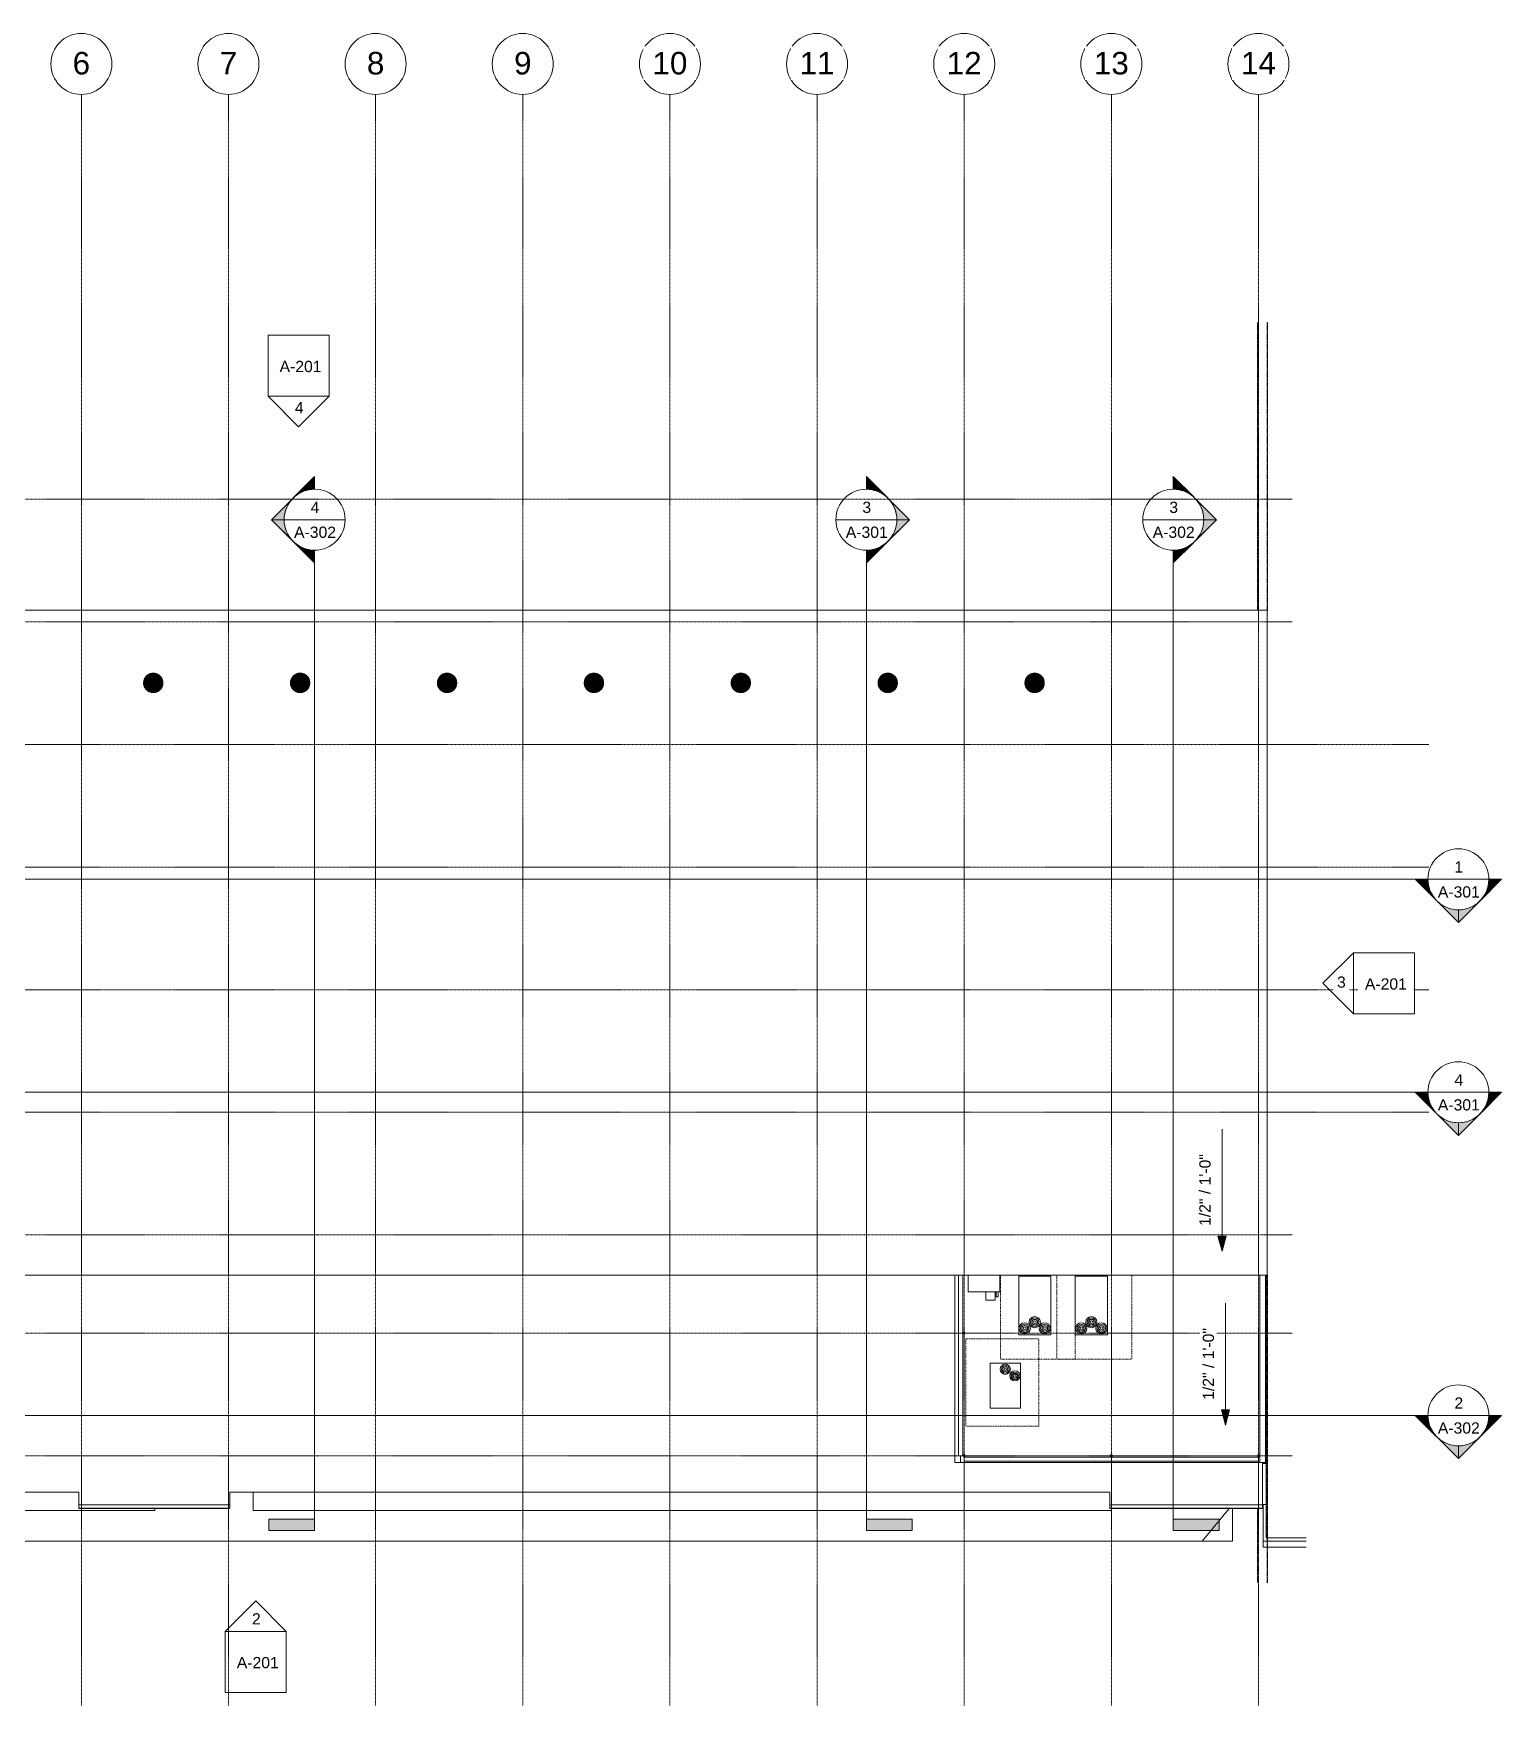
# Model space of a CAD drawing. Header units: inches. Extents: x 21571 to 32399, y -23276 to -19987.
# Drawn here: x 23860 to 26749, y -23276 to -19987 of the extents above; entities that cross this region are included whole.
import ezdxf

# ---------------------------------------------------------------- set-up
doc = ezdxf.new("R2010")
doc.units = ezdxf.units.IN
doc.header["$MEASUREMENT"] = 0
for name, pattern in [('Dash dot', [0.625, 0.25, -0.1875, 0, -0.1875]), ('Grid Line 1_2_', [0.875, 0.5, -0.125, 0.125, -0.125]), ('Hidden', [0.28125, 0.1875, -0.09375])]:
    doc.linetypes.add(name, pattern=pattern)
for name, color, linetype, lineweight in [('A-FLOR-OTLN', 90, 'Continuous', 9), ('A-GENM', 13, 'Continuous', 9), ('A-GLAZ-CWMG', 51, 'Continuous', 9), ('A-PROP-SBCK', 71, 'Hidden', 25), ('A-ROOF', 132, 'Continuous', 9), ('A-ROOF-OTLN', 132, 'Continuous', 9), ('C-BLDG-PADS', 91, 'Continuous', 9), ('C-TOPO', 7, 'Continuous', 9), ('Conc', 7, 'Continuous', 9), ('EOP-PR', 4, 'Continuous', 9), ('G-ANNO-DIMS', 111, 'Continuous', 9), ('G-ANNO-SYMB', 111, 'Continuous', 9), ('L-SITE-WALL', 31, 'Continuous', 9), ('M-EQPM', 50, 'Continuous', 9), ('S-BEAM', 12, 'Continuous', 9), ('S-COLS', 52, 'Continuous', 9), ('S-GRID', 1, 'Continuous', 9), ('S-GRID-IDEN', 1, 'Continuous', 9)]:
    doc.layers.add(name, color=color, linetype=linetype, lineweight=lineweight)
doc.styles.add('Arial', font='arial.ttf', dxfattribs={"height": 44.258982})
doc.styles.add('Arial_1', font='arial.ttf', dxfattribs={"height": 22.129491})

# ---------------------------------------------------------------- blocks, each defined once
blk = doc.blocks.new('turbine vent - turbine vent-625927-Roof Plan')
at = {"layer": 'A-GENM'}
for points in [[(25829.9, -21283.1), (25829.9, -21245.1), (25827.1, -21245.3), (25823.7, -21246.1), (25820.9, -21247.4), (25818.4, -21249.1), (25816.9, -21250.2), (25814.7, -21252.6), (25813.5, -21254.5), (25812.3, -21256.9), (25811.6, -21259), (25811.1, -21262), (25810.9, -21264.1), (25811.1, -21266.5), (25811.9, -21270.1), (25812.5, -21271.7), (25813.6, -21273.8), (25815.5, -21276.4), (25816.5, -21277.4), (25819, -21279.6), (25820.8, -21280.7), (25823.9, -21282.1), (25826.4, -21282.7), (25828.3, -21282.9)], [(25829.9, -21283.1), (25833.4, -21282.7), (25836.8, -21281.7), (25838.9, -21280.7), (25841, -21279.4), (25843.9, -21276.8), (25845, -21275.6), (25846.5, -21273.2), (25847.5, -21271.1), (25848.2, -21269.1), (25848.7, -21267), (25848.9, -21264.1), (25848.7, -21261.6), (25848, -21258.5), (25846.9, -21255.8), (25846.2, -21254.4), (25844.8, -21252.3), (25842.2, -21249.7), (25841, -21248.7), (25838.7, -21247.3), (25835.6, -21246), (25832.5, -21245.3), (25829.9, -21245.1), (25829.9, -21282.9)]]:
    blk.add_hatch(color=256, dxfattribs=at).paths.add_polyline_path(points, flags=0)
at = {"layer": 'A-GENM', "flags": 128}
for points in [[(25829.9, -21245.1), (25829.1, -21245.1), (25828.4, -21245.1), (25827.6, -21245.2), (25826.9, -21245.3), (25826.1, -21245.5), (25825.4, -21245.6), (25824.6, -21245.8), (25823.9, -21246), (25823.2, -21246.3), (25822.5, -21246.6), (25821.8, -21246.9), (25821.1, -21247.2), (25820.5, -21247.6), (25819.8, -21248), (25819.2, -21248.4), (25818.5, -21248.8), (25817.9, -21249.3), (25817.4, -21249.8), (25816.8, -21250.3), (25816.3, -21250.8), (25815.7, -21251.4), (25815.3, -21252), (25814.8, -21252.6), (25814.3, -21253.2), (25813.9, -21253.8), (25813.5, -21254.5), (25813.1, -21255.1), (25812.8, -21255.8), (25812.5, -21256.5), (25812.2, -21257.2), (25811.9, -21257.9), (25811.7, -21258.6), (25811.5, -21259.4), (25811.3, -21260.1), (25811.2, -21260.8), (25811.1, -21261.6), (25811, -21262.4), (25810.9, -21263.1), (25810.9, -21263.9), (25810.9, -21264.6), (25810.9, -21265.4), (25811, -21266.1), (25811.1, -21266.9), (25811.2, -21267.7), (25811.4, -21268.4), (25811.6, -21269.1), (25811.8, -21269.9), (25812, -21270.6), (25812.3, -21271.3), (25812.6, -21272), (25812.9, -21272.7), (25813.3, -21273.3), (25813.7, -21274), (25814.1, -21274.6), (25814.5, -21275.3), (25815, -21275.9), (25815.5, -21276.5), (25816, -21277), (25816.5, -21277.6), (25817.1, -21278.1), (25817.6, -21278.6), (25818.2, -21279.1), (25818.8, -21279.5), (25819.5, -21280), (25820.1, -21280.4), (25820.8, -21280.7), (25821.4, -21281.1), (25822.1, -21281.4), (25822.8, -21281.7), (25823.5, -21282), (25824.3, -21282.2), (25825, -21282.4), (25825.7, -21282.6), (25826.5, -21282.8), (25827.2, -21282.9), (25828, -21283), (25828.7, -21283), (25829.5, -21283.1), (25829.9, -21283.1)], [(25829.9, -21283.1), (25830.6, -21283.1), (25831.4, -21283), (25832.2, -21282.9), (25832.9, -21282.8), (25833.7, -21282.7), (25834.4, -21282.5), (25835.1, -21282.3), (25835.9, -21282.1), (25836.6, -21281.9), (25837.3, -21281.6), (25838, -21281.3), (25838.7, -21280.9), (25839.3, -21280.6), (25840, -21280.2), (25840.6, -21279.8), (25841.2, -21279.3), (25841.8, -21278.9), (25842.4, -21278.4), (25843, -21277.9), (25843.5, -21277.3), (25844, -21276.8), (25844.5, -21276.2), (25845, -21275.6), (25845.5, -21275), (25845.9, -21274.3), (25846.3, -21273.7), (25846.6, -21273), (25847, -21272.4), (25847.3, -21271.7), (25847.6, -21271), (25847.9, -21270.3), (25848.1, -21269.5), (25848.3, -21268.8), (25848.5, -21268.1), (25848.6, -21267.3), (25848.7, -21266.6), (25848.8, -21265.8), (25848.9, -21265), (25848.9, -21264.3), (25848.9, -21263.5), (25848.8, -21262.8), (25848.8, -21262), (25848.7, -21261.2), (25848.6, -21260.5), (25848.4, -21259.8), (25848.2, -21259), (25848, -21258.3), (25847.7, -21257.6), (25847.5, -21256.9), (25847.2, -21256.2), (25846.8, -21255.5), (25846.5, -21254.8), (25846.1, -21254.2), (25845.7, -21253.5), (25845.2, -21252.9), (25844.8, -21252.3), (25844.3, -21251.7), (25843.8, -21251.1), (25843.3, -21250.6), (25842.7, -21250.1), (25842.1, -21249.6), (25841.6, -21249.1), (25840.9, -21248.6), (25840.3, -21248.2), (25839.7, -21247.8), (25839, -21247.4), (25838.3, -21247.1), (25837.7, -21246.7), (25837, -21246.4), (25836.3, -21246.2), (25835.5, -21245.9), (25834.8, -21245.7), (25834.1, -21245.5), (25833.3, -21245.4), (25832.6, -21245.3), (25831.8, -21245.2), (25831.1, -21245.1), (25830.3, -21245.1), (25829.9, -21245.1)]]:
    blk.add_lwpolyline(points, dxfattribs=at)
blk = doc.blocks.new('Carrier_48TC_Standard_Efficiency_Gas_Heat_Electric_Cooling_Packaged_Rooftop_Unit_3_to_15_nominal_tons - 15 ton 48TC__16-873539-Roof Plan')
at = {"layer": 'M-EQPM', "linetype": 'Dash dot'}
for p, q in [((-105.9, -79.7), (-105.9, 67.7)), ((-105.9, 67.7), (59.6, 67.7)), ((59.6, -79.7), (-105.9, -79.7))]:
    blk.add_line(p, q, dxfattribs=at)
at = {"layer": 'M-EQPM'}
for p, q in [((57.9, 31.7), (-57.9, 31.7)), ((-57.9, 31.7), (-57.9, -31.7)), ((57.9, -31.7), (57.9, 31.7)), ((58.1, 27.3), (57.9, 27.3)), ((57.9, 15.4), (58.1, 15.4)), ((58.1, 10.3), (57.9, 10.3)), ((57.9, 9.3), (58.1, 9.3)), ((58.1, 6.7), (57.9, 6.7)), ((58.1, 27.3), (58.1, 15.4)), ((58.1, 9.3), (58.1, 10.3)), ((58.1, 10.3), (58.1, 9.3)), ((58.1, 6.7), (58.1, -25.1)), ((-57.9, -31.7), (57.9, -31.7)), ((57.9, -25.1), (58.1, -25.1))]:
    blk.add_line(p, q, dxfattribs=at)
for centre, radius in [((-44.9, 19.7), 11), ((-44.9, 19.7), 8.25), ((-44.9, 19.7), 5.5), ((-44.9, 19.7), 2.75), ((-32.9, 0), 11), ((-32.9, 0), 8.25), ((-32.9, 0), 5.5), ((-32.9, 0), 2.75), ((-44.9, -19.7), 11), ((-44.9, -19.7), 8.25), ((-44.9, -19.7), 5.5), ((-44.9, -19.7), 2.75)]:
    blk.add_circle(centre, radius, dxfattribs=at)
blk = doc.blocks.new('Rectangular Mullion - Rectangular Mullion 1-827989-Roof Plan')
at = {"layer": 'A-GLAZ-CWMG'}
blk.add_line((26285.5, -22799.4), (26278.4, -22799.4), dxfattribs=at)
blk = doc.blocks.new('Rectangular Mullion - Rectangular Mullion 1-827988-Roof Plan')
at = {"layer": 'A-GLAZ-CWMG'}
for p, q in [((26285.5, -22797.4), (26284, -22797.4)), ((26285.5, -22796.4), (26285.5, -22797.4))]:
    blk.add_line(p, q, dxfattribs=at)
blk = doc.blocks.new('Rectangular Mullion - Rectangular Mullion 1-769201-Roof Plan')
at = {"layer": 'A-GLAZ-CWMG'}
blk.add_line((26285.5, -22724), (26285.5, -22760.2), dxfattribs=at)
blk = doc.blocks.new('Rectangular Mullion - Rectangular Mullion 1-779532-Roof Plan')
at = {"layer": 'A-GLAZ-CWMG'}
for p, q in [((26284, -22687.9), (26285.5, -22687.9)), ((26285.5, -22687.9), (26285.5, -22724))]:
    blk.add_line(p, q, dxfattribs=at)
blk = doc.blocks.new('Carrier_48TC_Standard_Efficiency_Gas_Heat_Electric_Cooling_Packaged_Rooftop_Unit_3_to_15_nominal_tons - 10 ton 48TC__12-873535-Roof Plan')
at = {"layer": 'M-EQPM', "linetype": 'Dash dot'}
for p, q in [((-92.1, -77.8), (-92.1, 65.7)), ((-92.1, 65.7), (80.1, 65.7)), ((80.1, 65.7), (80.1, -77.8)), ((80.1, -77.8), (-92.1, -77.8))]:
    blk.add_line(p, q, dxfattribs=at)
at = {"layer": 'M-EQPM'}
for p, q in [((44.1, 29.7), (-44.1, 29.7)), ((-44.1, 29.7), (-44.1, -29.8)), ((44.1, -29.8), (44.1, 29.7)), ((44.2, 24.7), (44.1, 24.7)), ((44.1, 12.1), (44.2, 12.1)), ((44.2, 8.1), (44.1, 8.1)), ((44.1, 7.1), (44.2, 7.1)), ((44.2, 4.9), (44.1, 4.9)), ((44.2, 24.7), (44.2, 12.1)), ((44.2, 7.1), (44.2, 8.1)), ((44.2, 8.1), (44.2, 7.1)), ((44.2, 4.9), (44.2, -23.5)), ((-44.1, -29.8), (44.1, -29.8)), ((44.1, -23.5), (44.2, -23.5))]:
    blk.add_line(p, q, dxfattribs=at)
for centre, radius in [((-32.1, 0), 10), ((-32.1, 0), 7.5), ((-32.1, 0), 5), ((-32.1, 0), 2.5), ((-19.1, 18.7), 10), ((-19.1, 18.7), 7.5), ((-19.1, 18.7), 5), ((-19.1, 18.7), 2.5)]:
    blk.add_circle(centre, radius, dxfattribs=at)
blk = doc.blocks.new('he3xrtf - 115 V Single Phase-880047-Roof Plan')
at = {"layer": 'M-EQPM', "lineweight": 15}
for p, q in [((4.1, 31.2), (-28.6, 31.2)), ((-28.6, 31.2), (-28.6, -31.2)), ((-45.4, -4), (-28.6, -4)), ((-45.4, -4), (-45.4, -22)), ((-28.6, -22), (-45.4, -22)), ((-38.7, -27.8), (-38.7, -23.8)), ((-28.6, -23.8), (-38.7, -23.8)), ((-38.7, -27.8), (-28.6, -27.8)), ((-28.6, -4), (-28.6, -22)), ((-28.6, -31.2), (4.1, -31.2))]:
    blk.add_line(p, q, dxfattribs=at)
blk = doc.blocks.new('HSS-Round Hollow Structural Section-Column - HSS4X0_220-947151-Roof Plan')
at = {"layer": 'S-COLS'}
for radius, start, end in [(2, 0, 180), (2, 180, 0), (1.8, 0, 180), (1.8, 180, 0)]:
    blk.add_arc((0, 0), radius, start, end, dxfattribs=at)
blk = doc.blocks.new('Girt_C - 8_D-947499-Roof Plan')
at = {"layer": 'S-BEAM'}
for p, q in [((26270.4, -22787.3), (25691.4, -22787.3)), ((25691.4, -22787.5), (25691.4, -22787.3)), ((25691.4, -22795.1), (25691.4, -22787.5)), ((26270.4, -22787.3), (26270.4, -22787.5)), ((26270.4, -22787.5), (26270.4, -22795.1)), ((25691.4, -22795.3), (25691.4, -22795.1)), ((25691.4, -22795.3), (26270.4, -22795.3)), ((26270.4, -22795.1), (26270.4, -22795.3))]:
    blk.add_line(p, q, dxfattribs=at)
blk = doc.blocks.new('Girt_C - 8_D-948025-Roof Plan')
at = {"layer": 'S-BEAM'}
for p, q in [((25680.4, -22429.1), (25680.4, -22784.3)), ((25688.4, -22784.3), (25688.4, -22429.1)), ((25680.6, -22784.3), (25680.4, -22784.3)), ((25688.2, -22784.3), (25680.6, -22784.3)), ((25688.4, -22784.3), (25688.2, -22784.3))]:
    blk.add_line(p, q, dxfattribs=at)
blk = doc.blocks.new('Grid - Grid Head - Circle-14747-Roof Plan')
at = {"layer": 'S-GRID-IDEN'}
blk.add_circle((0, 0), 0.25, dxfattribs=at)
blk = doc.blocks.new('Section - 3_32_ x 3_8_-18514-Roof Plan')
at = {"layer": 'G-ANNO-SYMB'}
blk.add_hatch(color=256, dxfattribs=at).paths.add_polyline_path([(0, 0.375), (0, 0), (-0.09375, 0), (-0.09375, 0.375)], flags=0)
for p, q in [((0, 0.375), (-0.09375, 0.375)), ((-0.09375, 0.375), (-0.09375, 0)), ((0, 0), (0, 0.375)), ((-0.09375, 0), (0, 0))]:
    blk.add_line(p, q, dxfattribs=at)
blk = doc.blocks.new('Section - Section Head - Filled-1526-Roof Plan')
at = {"layer": 'G-ANNO-SYMB'}
h = blk.add_hatch(color=256, dxfattribs=at)
edge = h.paths.add_edge_path(flags=0)
edge.add_line((-0.427, 0.177), (-0.25, 0.354))
edge.add_line((-0.25, 0.354), (-0.25, 0.25))
edge.add_arc((-0.25, 0), 0.25, 90, 135)
h = blk.add_hatch(color=256, dxfattribs=at)
edge = h.paths.add_edge_path(flags=0)
edge.add_arc((-0.25, 0), 0.25, 45, 90)
edge.add_line((-0.25, 0.25), (-0.25, 0.354))
edge.add_line((-0.25, 0.354), (-0.073, 0.177))
h = blk.add_hatch(color=256, dxfattribs=at)
edge = h.paths.add_edge_path(flags=0)
edge.add_arc((-0.25, 0), 0.25, 137.9216, 180)
edge.add_line((-0.5, 0), (-0.604, 0))
edge.add_line((-0.604, 0), (-0.436, 0.168))
h = blk.add_hatch(color=256, dxfattribs=at)
edge = h.paths.add_edge_path(flags=0)
edge.add_line((-0.064, 0.168), (0.104, 0))
edge.add_line((0.104, 0), (0, 0))
edge.add_arc((-0.25, 0), 0.25, 0, 42.0784)
for p, q in [((-0.25, 0.354), (-0.604, 0)), ((-0.25, 0.354), (-0.427, 0.177)), ((-0.25, 0.354), (0.104, 0)), ((-0.25, 0.25), (-0.25, 0.354)), ((-0.073, 0.177), (-0.25, 0.354)), ((-0.25, 0.354), (-0.25, 0.25)), ((-0.436, 0.168), (-0.604, 0)), ((0.104, 0), (-0.064, 0.168)), ((-0.604, 0), (-0.5, 0)), ((0, 0), (0.104, 0)), ((-0.5, 0), (-0.604, 0)), ((0, 0), (0.104, 0))]:
    blk.add_line(p, q, dxfattribs=at)
for start, end in [(360, 180), (137.9216, 180), (90, 135), (45, 90), (0, 42.0784), (180, 360)]:
    blk.add_arc((-0.25, 0), 0.25, start, end, dxfattribs=at)
blk = doc.blocks.new('Elevation - Detail Number-93309-Roof Plan')
at = {"layer": 'G-ANNO-SYMB'}
for p, q in [((-0.25, -0.25), (-0.25, 0.25)), ((-0.25, 0.25), (0.25, 0.25)), ((0.25, 0.25), (0.25, -0.25)), ((0.25, -0.25), (-0.25, -0.25))]:
    blk.add_line(p, q, dxfattribs=at)
blk = doc.blocks.new('Elevation - Detail Number-93036-Roof Plan')
at = {"layer": 'G-ANNO-SYMB'}
for p, q in [((0, 0.25), (-0.25, 0)), ((0.25, 0), (0, 0.25)), ((-0.25, 0), (0.25, 0))]:
    blk.add_line(p, q, dxfattribs=at)

msp = doc.modelspace()

# ---------------------------------------------------------------- linework, layer by layer
at = {"layer": 'A-FLOR-OTLN'}
for p, q in [((26212.6, -22888.3), (26159.5, -22952.1)), ((26219.5, -22888.3), (26219.5, -22952.1)), ((26285.5, -22880.1), (26278.4, -22880.1)), ((26219.5, -22952.1), (26159.5, -22952.1))]:
    msp.add_line(p, q, dxfattribs=at)
at = {"layer": 'A-PROP-SBCK'}
for p, q in [((26268.2, -20555.1), (26268.2, -21121.3)), ((26287.5, -20555.1), (26287.5, -21121.3)), ((26287.5, -22429.1), (26287.5, -23034.1)), ((26268.2, -22888.3), (26268.2, -23034.1))]:
    msp.add_line(p, q, dxfattribs=at)
at = {"layer": 'A-ROOF'}
for p, q in [((26287.8, -21121.3), (22779, -21121.3)), ((26287.8, -22429.1), (26287.8, -21121.3)), ((22779, -22429.1), (26287.8, -22429.1)), ((26278.4, -22797.4), (26278.4, -22797.7)), ((26278.4, -22797.9), (26278.4, -22880.8)), ((22793.4, -22855.8), (23949.2, -22855.8)), ((23949.2, -22855.8), (23949.2, -22880.8)), ((24246.4, -22880.8), (24246.4, -22855.8)), ((24246.4, -22855.8), (25977.9, -22855.8)), ((25977.9, -22855.8), (25977.9, -22880.8)), ((23949.2, -22880.8), (24246.4, -22880.8)), ((25977.9, -22880.8), (26278.4, -22880.8))]:
    msp.add_line(p, q, dxfattribs=at)
at = {"layer": 'A-ROOF-OTLN'}
for p, q in [((23949.2, -22888.4), (23949.2, -22880.8)), ((24246.4, -22880.9), (23949.2, -22880.9)), ((24246.4, -22887.7), (23949.2, -22887.7)), ((23949.2, -22888.4), (24246.4, -22888.4)), ((24246.4, -22880.8), (24246.4, -22888.4)), ((25977.9, -22888.4), (25977.9, -22880.8)), ((26278.4, -22880.9), (25977.9, -22880.9)), ((26278.4, -22887.7), (25977.9, -22887.7)), ((25977.9, -22888.4), (26278.4, -22888.4)), ((26278.4, -22880.8), (26278.4, -22888.4))]:
    msp.add_line(p, q, dxfattribs=at)
at = {"layer": 'C-BLDG-PADS'}
for p, q in [((26285.4, -22687.9), (26285.4, -22429.1)), ((26285.4, -22799.3), (26285.4, -22797.4))]:
    msp.add_line(p, q, dxfattribs=at)
at = {"layer": 'C-TOPO'}
for p, q in [((26285.4, -22429.1), (26285.4, -22687.9)), ((26285.4, -22797.4), (26285.4, -22799.3))]:
    msp.add_line(p, q, dxfattribs=at)
at = {"layer": 'Conc'}
for p, q in [((26285.5, -22799.4), (26285.5, -22946.1)), ((24292.3, -22892.1), (24292.3, -22855.8)), ((22893, -22892.1), (24099, -22892.1)), ((24099, -22892.1), (24099, -22888.3)), ((24292.3, -22892.1), (25981, -22892.1)), ((25981, -22892.1), (25981, -22888.3)), ((26279.5, -22880.1), (26279.5, -22964.1)), ((26159.5, -22952.1), (23703.9, -22952.1)), ((26364, -22964.1), (26279.5, -22964.1))]:
    msp.add_line(p, q, dxfattribs=at)
at = {"layer": 'EOP-PR'}
for p, q in [((26279.5, -22952.1), (26364, -22952.1)), ((26285.5, -22946.1), (26364, -22946.1))]:
    msp.add_line(p, q, dxfattribs=at)
at = {"layer": 'G-ANNO-DIMS'}
for p, q in [((26198.7, -22142.2), (26198.7, -22382.2)), ((26198.7, -22382.2), (26206.8, -22352.2)), ((26205.5, -22484.3), (26205.5, -22724.3)), ((26205.5, -22724.3), (26213.5, -22694.3))]:
    msp.add_line(p, q, dxfattribs=at)
at = {"layer": 'G-ANNO-SYMB'}
for p, q in [((24353.4, -20943.1), (24473.4, -20943.1)), ((25438.9, -20943.1), (25558.9, -20943.1)), ((26042.8, -20943.1), (26162.8, -20943.1)), ((24413.4, -21003.1), (24413.4, -22908.8)), ((25498.9, -21003.1), (25498.9, -22908.8)), ((26102.8, -21003.1), (26102.8, -22908.8)), ((26603.8, -21650.5), (21700.5, -21650.5)), ((26603.8, -21650.5), (26723.8, -21650.5)), ((26603.8, -22069.4), (21700.5, -22069.4)), ((26603.8, -22069.4), (26723.8, -22069.4)), ((26603.8, -22705), (21700.5, -22705)), ((26603.8, -22705), (26723.8, -22705))]:
    msp.add_line(p, q, dxfattribs=at)
at = {"layer": 'L-SITE-WALL'}
for p, q in [((25672.8, -22797.9), (25672.8, -22429.1)), ((26272.8, -22797.4), (26272.8, -22429.1)), ((26284, -22429.1), (26284, -22797.4)), ((25684, -22784.3), (25684, -22797.7)), ((26284, -22797.9), (25672.8, -22797.9)), ((25684, -22797.7), (26284, -22797.7)), ((26284, -22797.4), (26272.8, -22797.4)), ((26284, -22797.7), (26284, -22797.9))]:
    msp.add_line(p, q, dxfattribs=at)
at = {"layer": 'S-COLS'}
for radius, start, end in [(2, 0, 180), (2, 180, 0), (1.79, 0, 180), (1.8, 180, 0)]:
    msp.add_arc((25691.4, -22543.1), radius, start, end, dxfattribs=at)
at = {"layer": 'S-GRID', "linetype": 'Grid Line 1_2_'}
for p, q in [((23954.4, -23275.7), (23954.4, -20106.6)), ((24243.9, -23275.7), (24243.9, -20106.6)), ((24533.4, -23275.7), (24533.4, -20106.6)), ((24822.9, -23275.7), (24822.9, -20106.6)), ((25112.4, -23275.7), (25112.4, -20106.6)), ((25401.9, -23275.7), (25401.9, -20106.6)), ((25691.4, -23275.7), (25691.4, -20106.6)), ((25980.9, -23275.7), (25980.9, -20106.6)), ((26270.4, -23275.7), (26270.4, -20106.6)), ((26336.8, -20902.6), (21698.6, -20902.6)), ((26336.8, -21143.8), (21698.6, -21143.8)), ((26605.7, -21385.1), (21698.6, -21385.1)), ((26605.7, -21626.3), (21698.6, -21626.3)), ((26605.7, -21867.6), (21698.6, -21867.6)), ((26605.7, -22108.8), (21698.6, -22108.8)), ((26336.8, -22350.1), (21698.6, -22350.1)), ((26336.8, -22543.1), (21698.6, -22543.1)), ((26336.8, -22784.3), (21698.6, -22784.3))]:
    msp.add_line(p, q, dxfattribs=at)

# ---------------------------------------------------------------- block references
at = {"layer": 'A-GENM'}
for p in [(-1734, 0), (-1445, 0), (-1156, 0), (-867, 0), (-578, 0), (-289, 0), (0, 0)]:
    msp.add_blockref('turbine vent - turbine vent-625927-Roof Plan', p, dxfattribs=at)
at = {"layer": 'A-GLAZ-CWMG'}
for name, p in [('Rectangular Mullion - Rectangular Mullion 1-779532-Roof Plan', (0, 0)), ('Rectangular Mullion - Rectangular Mullion 1-769201-Roof Plan', (0, 0)), ('Rectangular Mullion - Rectangular Mullion 1-769201-Roof Plan', (0, -36.2)), ('Rectangular Mullion - Rectangular Mullion 1-827989-Roof Plan', (0, 0)), ('Rectangular Mullion - Rectangular Mullion 1-827988-Roof Plan', (0, 0))]:
    msp.add_blockref(name, p, dxfattribs=at)
at = {"layer": 'G-ANNO-SYMB', "xscale": 239.9999999999998, "yscale": 239.9999999999998, "zscale": 239.9999999999998}
for name, p in [('Elevation - Detail Number-93309-Roof Plan', (24381.7, -20640.2)), ('Elevation - Detail Number-93309-Roof Plan', (26517.1, -21854.9)), ('Elevation - Detail Number-93036-Roof Plan', (24297.5, -23129.8)), ('Elevation - Detail Number-93309-Roof Plan', (24297.5, -23189.8))]:
    msp.add_blockref(name, p, dxfattribs=at)
at = {"layer": 'G-ANNO-SYMB', "extrusion": (0, 0, -1), "xscale": 239.9999999999998, "yscale": 239.9999999999998, "zscale": 239.9999999999998}
for name, p, rotation in [('Elevation - Detail Number-93036-Roof Plan', (-24381.7, -20700.2), 180), ('Section - Section Head - Filled-1526-Roof Plan', (-24413.4, -21003.1), 270.0000000000003), ('Section - 3_32_ x 3_8_-18514-Roof Plan', (-25498.9, -22908.8), 90.00000000000053), ('Section - 3_32_ x 3_8_-18514-Roof Plan', (-26102.8, -22908.8), 90.00000000000053)]:
    msp.add_blockref(name, p, dxfattribs=dict(at, rotation=rotation))
at = {"layer": 'G-ANNO-SYMB', "xscale": 239.9999999999998, "yscale": 239.9999999999998, "zscale": 239.9999999999998}
for name, p, rotation in [('Section - Section Head - Filled-1526-Roof Plan', (25498.9, -21003.1), 269.9999999999996), ('Section - Section Head - Filled-1526-Roof Plan', (26102.8, -21003.1), 269.9999999999996), ('Section - Section Head - Filled-1526-Roof Plan', (26603.8, -21650.5), 180), ('Section - Section Head - Filled-1526-Roof Plan', (26603.8, -22069.4), 180), ('Section - Section Head - Filled-1526-Roof Plan', (26603.8, -22705), 180), ('Section - 3_32_ x 3_8_-18514-Roof Plan', (24413.4, -22908.8), 89.99999999999947)]:
    msp.add_blockref(name, p, dxfattribs=dict(at, rotation=rotation))
at = {"layer": 'M-EQPM'}
for name, p, rotation in [('he3xrtf - 115 V Single Phase-880047-Roof Plan', (25730.3, -22433.1), 89.99999999999991), ('Carrier_48TC_Standard_Efficiency_Gas_Heat_Electric_Cooling_Packaged_Rooftop_Unit_3_to_15_nominal_tons - 15 ton 48TC__16-873539-Roof Plan', (25830.3, -22488.7), 89.99999999999955), ('Carrier_48TC_Standard_Efficiency_Gas_Heat_Electric_Cooling_Packaged_Rooftop_Unit_3_to_15_nominal_tons - 15 ton 48TC__16-873539-Roof Plan', (25941.6, -22488.7), 89.99999999999991), ('Carrier_48TC_Standard_Efficiency_Gas_Heat_Electric_Cooling_Packaged_Rooftop_Unit_3_to_15_nominal_tons - 10 ton 48TC__12-873535-Roof Plan', (25772.3, -22646.4), 269.9999999999994)]:
    msp.add_blockref(name, p, dxfattribs=dict(at, rotation=rotation))
at = {"layer": 'S-BEAM'}
for name in ['Girt_C - 8_D-948025-Roof Plan', 'Girt_C - 8_D-947499-Roof Plan']:
    msp.add_blockref(name, (0, 0), dxfattribs=at)
at = {"layer": 'S-COLS', "rotation": 180}
for p in [(25691.4, -22784.3), (25980.9, -22784.3), (26270.4, -22784.3)]:
    msp.add_blockref('HSS-Round Hollow Structural Section-Column - HSS4X0_220-947151-Roof Plan', p, dxfattribs=at)
at = {"layer": 'S-GRID-IDEN', "xscale": 239.9999999999998, "yscale": 239.9999999999998, "zscale": 239.9999999999998}
for p in [(23954.4, -20046.6), (24243.9, -20046.6), (24533.4, -20046.6), (24822.9, -20046.6), (25112.4, -20046.6), (25401.9, -20046.6), (25691.4, -20046.6), (25980.9, -20046.6), (26270.4, -20046.6)]:
    msp.add_blockref('Grid - Grid Head - Circle-14747-Roof Plan', p, dxfattribs=at)

# ---------------------------------------------------------------- texts
at = {"layer": 'G-ANNO-SYMB', "attachment_point": 2, "line_spacing_factor": 0.938532, "style": 'Arial_1'}
for s, insert, char_height, width in [('4', (24414.2, -20907.7), 22.1, 20.52), ('3', (25499.7, -20907.7), 22.1, 20.52), ('3', (26103.6, -20907.7), 22.1, 20.52), ('A-302', (24414.2, -20956.7), 22.13, 98.28), ('A-301', (25499.7, -20956.7), 22.13, 98.28), ('A-302', (26103.6, -20956.7), 22.13, 98.28), ('1', (26664.6, -21615.1), 22.1, 20.52), ('A-301', (26664.6, -21664.2), 22.13, 98.28), ('4', (26664.6, -22034), 22.1, 20.52), ('A-301', (26664.6, -22083.1), 22.13, 98.28), ('2', (26664.6, -22669.6), 22.1, 20.52), ('A-302', (26664.6, -22718.7), 22.13, 98.28)]:
    msp.add_mtext(s, dxfattribs=dict(at, insert=insert, char_height=char_height, width=width))

# ---------------------------------------------------------------- next in the draw order: texts
at = {"layer": 'G-ANNO-DIMS', "char_height": 22.129, "width": 168.21, "attachment_point": 1, "rotation": 90, "line_spacing_factor": 0.938532, "style": 'Arial_1', "bg_fill": 3, "box_fill_scale": 1.25, "bg_fill_color": 0, "bg_fill_transparency": 0}
for insert in [(26154, -22332.3), (26160.8, -22674.4)]:
    msp.add_mtext('1/2" / 1\'-0"', dxfattribs=dict(at, insert=insert))
at = {"layer": 'G-ANNO-SYMB', "attachment_point": 2, "line_spacing_factor": 0.938532, "style": 'Arial_1', "bg_fill": 3, "box_fill_scale": 1.25, "bg_fill_color": 0, "bg_fill_transparency": 0}
for s, insert, char_height, width in [('A-201', (24385.7, -20630.6), 22.13, 98.28), ('4', (24383, -20711.9), 22.1, 20.52), ('A-201', (26521.1, -21845.3), 22.13, 98.28), ('2', (24298.8, -23094.2), 22.1, 20.52), ('A-201', (24301.5, -23180.2), 22.13, 98.28)]:
    msp.add_mtext(s, dxfattribs=dict(at, insert=insert, char_height=char_height, width=width))
at = {"layer": 'S-GRID-IDEN', "attachment_point": 2, "line_spacing_factor": 0.938532, "style": 'Arial', "bg_fill": 3, "box_fill_scale": 1.25, "bg_fill_color": 0, "bg_fill_transparency": 0}
for s, insert, char_height, width in [('6', (23954.4, -20023), 44.3, 41.04), ('7', (24243.9, -20023), 44.3, 41.04), ('8', (24533.4, -20023), 44.3, 41.04), ('9', (24822.9, -20023), 44.3, 41.04), ('10', (25112.4, -20023), 44.26, 82.08), ('11', (25401.9, -20023), 44.26, 82.08), ('12', (25691.4, -20023), 44.26, 82.08), ('13', (25980.9, -20023), 44.26, 82.08), ('14', (26270.4, -20023), 44.26, 82.08)]:
    msp.add_mtext(s, dxfattribs=dict(at, insert=insert, char_height=char_height, width=width))

# ---------------------------------------------------------------- next in the draw order: hatches: boundary and pattern name
at = {"layer": 'G-ANNO-DIMS'}
for points in [[(26198.7, -22382.2), (26206.8, -22352.2), (26190.7, -22352.2)], [(26205.5, -22724.3), (26213.5, -22694.3), (26197.5, -22694.3)]]:
    msp.add_hatch(color=256, dxfattribs=at).paths.add_polyline_path(points, flags=0)

# ---------------------------------------------------------------- next in the draw order: linework, layer by layer
for p, q in [((26206.8, -22352.2), (26190.7, -22352.2)), ((26190.7, -22352.2), (26198.7, -22382.2)), ((26213.5, -22694.3), (26197.5, -22694.3)), ((26197.5, -22694.3), (26205.5, -22724.3))]:
    msp.add_line(p, q, dxfattribs=at)

# ---------------------------------------------------------------- next in the draw order: block references
at = {"layer": 'G-ANNO-SYMB', "xscale": 239.9999999999998, "yscale": 239.9999999999998, "zscale": 239.9999999999998, "rotation": 90}
msp.add_blockref('Elevation - Detail Number-93036-Roof Plan', (26457.1, -21854.9), dxfattribs=at)

# ---------------------------------------------------------------- next in the draw order: texts
at = {"layer": 'G-ANNO-SYMB', "insert": (26433.5, -21841.6), "char_height": 22.1, "width": 20.52, "attachment_point": 2, "line_spacing_factor": 0.938532, "style": 'Arial_1', "bg_fill": 3, "box_fill_scale": 1.25, "bg_fill_color": 0, "bg_fill_transparency": 0}
msp.add_mtext('3', dxfattribs=at)

doc.saveas('drawing.dxf')
